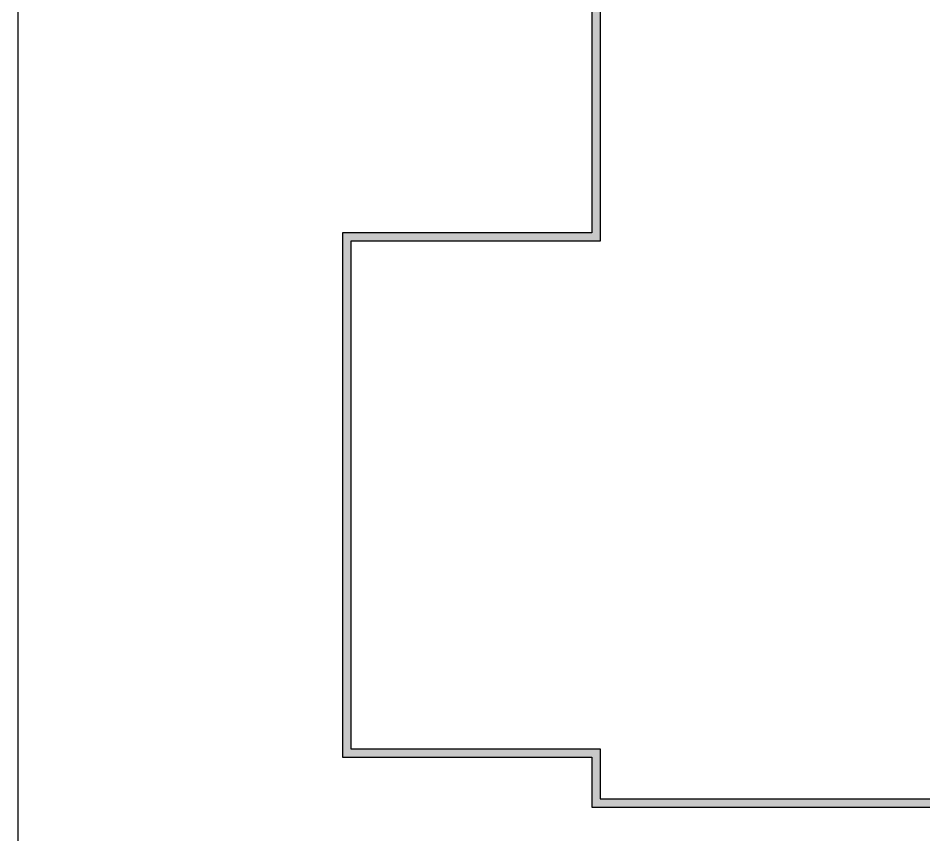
# Model space of a CAD drawing. Header units: inches. Extents: x 1 to 3312, y -950 to 1520.
# Drawn here: x 127.3 to 562.9, y -401.9 to -9.3 of the extents above; entities that cross this region are included whole.
import ezdxf

# ---------------------------------------------------------------- set-up
doc = ezdxf.new("R2010")
doc.units = ezdxf.units.IN
doc.header["$MEASUREMENT"] = 0
doc.layers.add('Fence Line', color=7, linetype='FENCELINE2')
doc.linetypes.add('FENCELINE2', pattern='A,0.25,-0.1,[132,ltypeshp.shx,S=0.1,R=0,X=-0.1,Y=0],-0.1,1', length=1.45)

msp = doc.modelspace()

# ---------------------------------------------------------------- hatches: boundary and pattern name
at = {"ltscale": 0.5}
h = msp.add_hatch(color=7, dxfattribs=at)
h.dxf.hatch_style = 1
h.paths.add_polyline_path([(602.44581, 356.49968), (445.24581, 356.49968), (403.25498, 317.07214), (403.25498, 313.47214), (403.25498, 293.07214), (403.38714, 293.07214), (403.38714, 149.07214), (403.25498, -112.52786), (283.25498, -112.52786), (283.25498, -364.52786), (403.25498, -364.52786), (403.25498, -388.52786), (661.25498, -388.52786), (661.25498, -358.52786), (919.6812, -358.52786), (919.6812, -282.92786), (991.6812, -282.92786), (991.6812, 227.07214), (857.2812, 227.07214), (857.2812, 281.07214), (639.65498, 281.07214), (639.65498, 317.07214)])
h.paths.add_polyline_path([(600.72073, 352.49968), (635.65498, 315.48269), (635.65498, 277.07214), (853.2812, 277.07214), (853.2812, 223.07214), (987.6812, 223.07214), (987.6812, -278.92786), (915.6812, -278.92786), (915.6812, -354.52786), (657.25498, -354.52786), (657.25498, -384.52786), (407.25498, -384.52786), (407.25498, -360.52786), (287.25498, -360.52786), (287.25498, -116.52786), (407.25498, -116.52786), (407.25498, 313.47214), (407.25498, 315.34105), (446.82939, 352.49968)], flags=16)
h.paths.add_polyline_path([(409.35591, 215.84192), (420.95891, 215.84192), (420.95891, 226.14547), (409.35591, 226.14547)], flags=8)

# ---------------------------------------------------------------- linework, layer by layer
for points in [[(403.25498, 313.47214), (403.25498, -112.52786), (283.25498, -112.52786), (283.25498, -364.52786), (403.25498, -364.52786), (403.25498, -388.52786), (661.25498, -388.52786), (661.25498, -358.52786), (919.6812, -358.52786), (919.6812, -282.92786), (991.6812, -282.92786), (991.6812, 227.07214), (857.2812, 227.07214), (857.2812, 281.07214), (639.65498, 281.07214), (639.65498, 317.07214), (602.44581, 356.49968), (445.24581, 356.49968), (403.25498, 317.07214)], [(407.25498, 313.47214), (407.25498, -116.52786), (287.25498, -116.52786), (287.25498, -360.52786), (407.25498, -360.52786), (407.25498, -384.52786), (657.25498, -384.52786), (657.25498, -354.52786), (915.6812, -354.52786), (915.6812, -278.92786), (987.6812, -278.92786), (987.6812, 223.07214), (853.2812, 223.07214), (853.2812, 277.07214), (635.65498, 277.07214), (635.65498, 315.48269), (600.72073, 352.49968), (446.82939, 352.49968), (407.25498, 315.34105)]]:
    msp.add_lwpolyline(points, close=True, dxfattribs=at)
at = {"layer": 'Fence Line', "ltscale": 0.4}
msp.add_lwpolyline([(1147.6812, -807.03672, 0.362314432), (392.37716, -949.66273), (127.25498, -731.34592), (127.25498, 1520.33377), (945.13931, 1163.84439), (1147.6812, 1179.68203)], format="xyb", close=True, dxfattribs=at)

doc.saveas('drawing.dxf')
